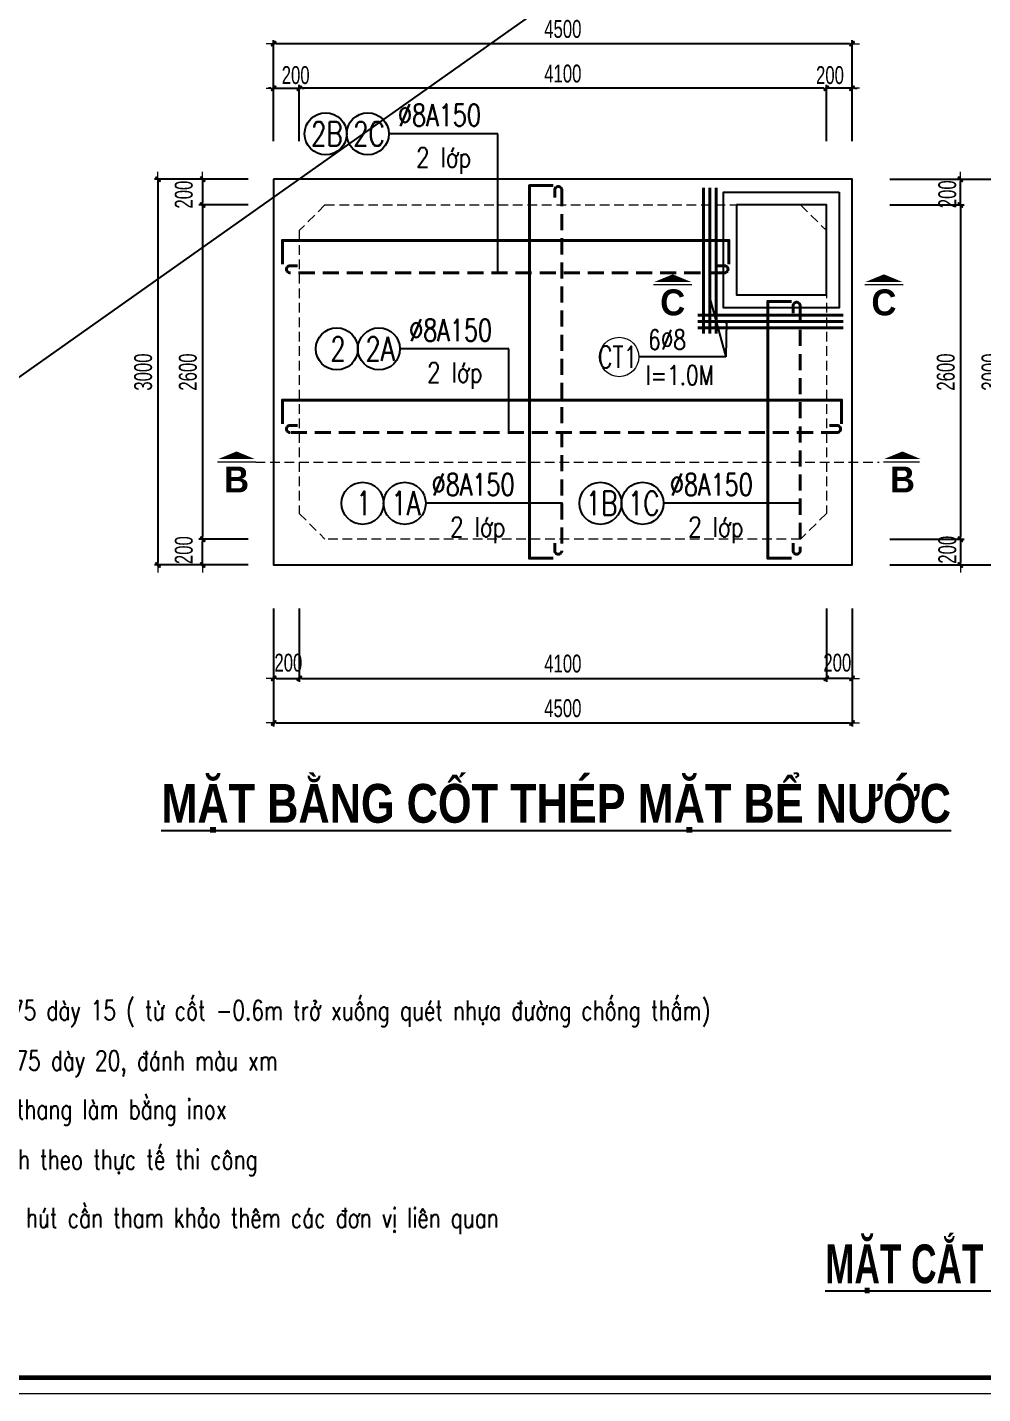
# Model space of a CAD drawing. Header units: millimetres. Extents: x -85362 to 12792, y -54701 to -36522.
# Drawn here: x -27378 to -19947, y -54701 to -44074 of the extents above; entities that cross this region are included whole.
import ezdxf
from ezdxf.enums import TextEntityAlignment as Align

# ---------------------------------------------------------------- set-up
doc = ezdxf.new("R2010")
doc.units = ezdxf.units.MM
doc.header["$MEASUREMENT"] = 0
doc.header["$PDMODE"] = 32
doc.linetypes.add('HIDDEN', pattern=[0.375, 0.25, -0.125])
doc.layers.get('Defpoints').update_dxf_attribs({"color": 1})
for name, color, linetype, lineweight in [('EG Text2', 7, 'Continuous', 20), ('Khungten_LCDI', 7, 'Continuous', 5), ('LC Dim', 8, 'Continuous', 18), ('LC Khac', 4, 'Continuous', 9), ('LC MANH DUT', 35, 'HIDDEN', 5), ('LC Net dam2', 6, 'Continuous', 40), ('LC Net thay', 7, 'Continuous', 25), ('LC Text1', 3, 'Continuous', 20), ('LC Text2', 7, 'Continuous', 25)]:
    doc.layers.add(name, color=color, linetype=linetype, lineweight=lineweight)
doc.layers.add('KCS_Plotter', color=11, linetype='Continuous', plot=False)
doc.styles.add('HOATBIF', font='hoatbif.shx', dxfattribs={"width": 0.7})
doc.styles.add('Khungten', font='', dxfattribs={"width": 0.9, "height": 5000})
doc.styles.add('LC 1', font='')
doc.styles.add('LC 3', font='vnsimli.shx', dxfattribs={"width": 0.75})
doc.styles.add('LC3', font='', dxfattribs={"width": 0.8})
doc.styles.add('Title', font='', dxfattribs={"width": 0.8})
doc.styles.get('Khungten').set_extended_font_data('.VnAvantH')
doc.styles.get('LC 1').set_extended_font_data('.VnAvantH', bold=True)
doc.styles.get('LC3').set_extended_font_data('.VnArialH', bold=True)
doc.styles.get('Title').set_extended_font_data('.VnBlackH')
doc.dimstyles.new('MONG', dxfattribs={"dimscale": 50, "dimtxt": 2.5, "dimasz": 0.35, "dimexe": 0.5, "dimexo": 0, "dimgap": 0.8, "dimtad": 1, "dimdec": 0, "dimzin": 0, "dimdsep": 46, "dimtxsty": 'HOATBIF', "dimblk1": 'DOT', "dimblk2": 'DOT', "dimsah": 1, "dimcen": -1, "dimdle": 1, "dimclrd": 256, "dimclre": 256, "dimclrt": 4, "dimadec": 3, "dimazin": 2, "dimtfac": 0.333333, "dimtdec": 0, "dimtix": 1, "dimtmove": 2, "dimatfit": 3, "dimldrblk": 'DOT', "dimfxl": 1, "dimtvp": 0.833333, "dimtolj": 1, "dimtzin": 0, "dimarcsym": 0})

# ---------------------------------------------------------------- blocks, each defined once
blk = doc.blocks.new('lcdi fix')
at = {"layer": 'Defpoints', "lineweight": 0}
blk.add_lwpolyline([(-1200, -14850), (-1200, 14850), (40800, 14850), (40800, -14850)], close=True, dxfattribs=at)
at = {"layer": 'Khungten_LCDI', "color": 5, "lineweight": 60}
blk.add_lwpolyline([(0, -14650), (0, 14650), (40600, 14650), (40600, -14650)], close=True, dxfattribs=at)
at = {"color": 7, "style": 'Khungten', "width": 0.8}
for tag, p in [('REVISION', (39499, -10746)), ('NGAYHT', (39546, -11609))]:
    blk.add_attdef(tag, text='', height=200, dxfattribs=at).set_placement(p, align=Align.CENTER)
at = {"layer": 'LC Text1', "style": 'Title', "width": 1.485915}
for tag, p, p2 in [('TENBANVE1', (36913, -8886), (40339, -8886)), ('TENBANVE2', (36913, -9562), (40339, -9562))]:
    blk.add_attdef(tag, text='', height=250, dxfattribs=at).set_placement(p, p2, align=Align.FIT)
at = {"layer": 'LC Text1', "style": 'Title', "width": 0.7}
blk.add_attdef('SOBANVE', text='', height=250, dxfattribs=at).set_placement((39562, -13896), align=Align.CENTER)
blk = doc.blocks.new('DOT')
at = {"layer": 'LC Dim'}
blk.add_line((-3, 0), (3, 0), dxfattribs=at)
at = {"layer": 'LC Dim', "color": 4}
blk.add_line((-1, -1), (1, 1), dxfattribs=at)
blk.add_lwpolyline([(0.5, 1), (-1, -0.5), (-0.5, -1), (1, 0.5)], close=True, dxfattribs=at)
blk = doc.blocks.new('*D160')
at = {"layer": 'Defpoints', "color": 0, "ltscale": 2, "transparency": 16777216}
for p in [(-25660, -45255), (-26015, -45455), (-25660, -45455)]:
    blk.add_point(p, dxfattribs=at)
at = {"layer": 'LC Dim', "lineweight": -2, "ltscale": 2, "transparency": 16777216}
for p, q in [((-25660, -45255), (-26043, -45255)), ((-26015, -45274), (-26015, -45435)), ((-25660, -45455), (-26043, -45455))]:
    blk.add_line(p, q, dxfattribs=at)
at = {"layer": 'LC Dim', "lineweight": -2, "ltscale": 2, "transparency": 16777216, "xscale": 19.46, "yscale": 19.46, "zscale": 19.46}
for p, rotation in [((-26015, -45255), 90), ((-26015, -45455), 270)]:
    blk.add_blockref('DOT', p, dxfattribs=dict(at, rotation=rotation))
at = {"layer": 'LC Dim', "color": 4, "ltscale": 2, "transparency": 16777216, "insert": (-26161, -45375), "char_height": 139, "attachment_point": 5, "rotation": 90, "style": 'HOATBIF'}
blk.add_mtext('\\A1;200', dxfattribs=at)
blk = doc.blocks.new('*D161')
at = {"layer": 'Defpoints', "color": 0, "ltscale": 2, "transparency": 16777216}
for p in [(-26015, -48055), (-25660, -48055), (-25660, -48255)]:
    blk.add_point(p, dxfattribs=at)
at = {"layer": 'LC Dim', "lineweight": -2, "ltscale": 2, "transparency": 16777216}
for p, q in [((-25660, -48055), (-26043, -48055)), ((-26015, -48235), (-26015, -48074)), ((-25660, -48255), (-26043, -48255))]:
    blk.add_line(p, q, dxfattribs=at)
at = {"layer": 'LC Dim', "lineweight": -2, "ltscale": 2, "transparency": 16777216, "xscale": 19.46, "yscale": 19.46, "zscale": 19.46}
for p, rotation in [((-26015, -48055), 90), ((-26015, -48255), 270)]:
    blk.add_blockref('DOT', p, dxfattribs=dict(at, rotation=rotation))
at = {"layer": 'LC Dim', "color": 4, "ltscale": 2, "transparency": 16777216, "insert": (-26161, -48140), "char_height": 139, "attachment_point": 5, "rotation": 90, "style": 'HOATBIF'}
blk.add_mtext('\\A1;200', dxfattribs=at)
blk = doc.blocks.new('*D162')
at = {"layer": 'Defpoints', "color": 0, "ltscale": 2, "transparency": 16777216}
for p in [(-25660, -45255), (-26363, -48255), (-25660, -48255)]:
    blk.add_point(p, dxfattribs=at)
at = {"layer": 'LC Dim', "lineweight": -2, "ltscale": 2, "transparency": 16777216}
for p, q in [((-25660, -45255), (-26390, -45255)), ((-26363, -45274), (-26363, -48235)), ((-25660, -48255), (-26390, -48255))]:
    blk.add_line(p, q, dxfattribs=at)
at = {"layer": 'LC Dim', "lineweight": -2, "ltscale": 2, "transparency": 16777216, "xscale": 19.46, "yscale": 19.46, "zscale": 19.46}
for p, rotation in [((-26363, -45255), 90), ((-26363, -48255), 270)]:
    blk.add_blockref('DOT', p, dxfattribs=dict(at, rotation=rotation))
at = {"layer": 'LC Dim', "color": 4, "ltscale": 2, "transparency": 16777216, "insert": (-26477, -46755), "char_height": 139, "attachment_point": 5, "rotation": 90, "style": 'HOATBIF'}
blk.add_mtext('\\A1;3000', dxfattribs=at)
blk = doc.blocks.new('*D163')
at = {"layer": 'Defpoints', "color": 0, "ltscale": 2, "transparency": 16777216}
for p in [(-20669, -45455), (-20669, -48055), (-20120, -48055)]:
    blk.add_point(p, dxfattribs=at)
at = {"layer": 'LC Dim', "lineweight": -2, "ltscale": 2, "transparency": 16777216}
for p, q in [((-20669, -45455), (-20092, -45455)), ((-20120, -45474), (-20120, -48035)), ((-20669, -48055), (-20092, -48055))]:
    blk.add_line(p, q, dxfattribs=at)
at = {"layer": 'LC Dim', "lineweight": -2, "ltscale": 2, "transparency": 16777216, "xscale": 19.46, "yscale": 19.46, "zscale": 19.46}
for p, rotation in [((-20120, -45455), 90), ((-20120, -48055), 270)]:
    blk.add_blockref('DOT', p, dxfattribs=dict(at, rotation=rotation))
at = {"layer": 'LC Dim', "color": 4, "ltscale": 2, "transparency": 16777216, "insert": (-20234, -46755), "char_height": 139, "attachment_point": 5, "rotation": 90, "style": 'HOATBIF'}
blk.add_mtext('\\A1;2600', dxfattribs=at)
blk = doc.blocks.new('*D164')
at = {"layer": 'Defpoints', "color": 0, "ltscale": 2, "transparency": 16777216}
for p in [(-20669, -45255), (-20669, -48255), (-19772, -48255)]:
    blk.add_point(p, dxfattribs=at)
at = {"layer": 'LC Dim', "lineweight": -2, "ltscale": 2, "transparency": 16777216}
for p, q in [((-20669, -45255), (-19744, -45255)), ((-19772, -45274), (-19772, -48235)), ((-20669, -48255), (-19744, -48255))]:
    blk.add_line(p, q, dxfattribs=at)
at = {"layer": 'LC Dim', "lineweight": -2, "ltscale": 2, "transparency": 16777216, "xscale": 19.46, "yscale": 19.46, "zscale": 19.46}
for p, rotation in [((-19772, -45255), 90), ((-19772, -48255), 270)]:
    blk.add_blockref('DOT', p, dxfattribs=dict(at, rotation=rotation))
at = {"layer": 'LC Dim', "color": 4, "ltscale": 2, "transparency": 16777216, "insert": (-19886, -46755), "char_height": 139, "attachment_point": 5, "rotation": 90, "style": 'HOATBIF'}
blk.add_mtext('\\A1;3000', dxfattribs=at)
blk = doc.blocks.new('*D165')
at = {"layer": 'Defpoints', "color": 0, "ltscale": 2, "transparency": 16777216}
for p in [(-25263, -48595), (-21163, -48595), (-21163, -49137)]:
    blk.add_point(p, dxfattribs=at)
at = {"layer": 'LC Dim', "lineweight": -2, "ltscale": 2, "transparency": 16777216}
for p, q in [((-25263, -48595), (-25263, -49164)), ((-21163, -48595), (-21163, -49164)), ((-25244, -49137), (-21183, -49137))]:
    blk.add_line(p, q, dxfattribs=at)
at = {"layer": 'LC Dim', "lineweight": -2, "ltscale": 2, "transparency": 16777216, "xscale": 19.46, "yscale": 19.46, "zscale": 19.46, "rotation": 180}
blk.add_blockref('DOT', (-25263, -49137), dxfattribs=at)
at = {"layer": 'LC Dim', "lineweight": -2, "ltscale": 2, "transparency": 16777216, "xscale": 19.46, "yscale": 19.46, "zscale": 19.46}
blk.add_blockref('DOT', (-21163, -49137), dxfattribs=at)
at = {"layer": 'LC Dim', "color": 4, "ltscale": 2, "transparency": 16777216, "insert": (-23213, -49023), "char_height": 139, "attachment_point": 5, "style": 'HOATBIF'}
blk.add_mtext('\\A1;4100', dxfattribs=at)
blk = doc.blocks.new('*D166')
at = {"layer": 'Defpoints', "color": 0, "ltscale": 2, "transparency": 16777216}
for p in [(-25263, -44548), (-25263, -44960), (-21163, -44960)]:
    blk.add_point(p, dxfattribs=at)
at = {"layer": 'LC Dim', "lineweight": -2, "ltscale": 2, "transparency": 16777216}
for p, q in [((-25263, -44960), (-25263, -44520)), ((-21163, -44960), (-21163, -44520)), ((-21183, -44548), (-25244, -44548))]:
    blk.add_line(p, q, dxfattribs=at)
at = {"layer": 'LC Dim', "lineweight": -2, "ltscale": 2, "transparency": 16777216, "xscale": 19.46, "yscale": 19.46, "zscale": 19.46, "rotation": 180}
blk.add_blockref('DOT', (-25263, -44548), dxfattribs=at)
at = {"layer": 'LC Dim', "lineweight": -2, "ltscale": 2, "transparency": 16777216, "xscale": 19.46, "yscale": 19.46, "zscale": 19.46}
blk.add_blockref('DOT', (-21163, -44548), dxfattribs=at)
at = {"layer": 'LC Dim', "color": 4, "ltscale": 2, "transparency": 16777216, "insert": (-23213, -44434), "char_height": 139, "attachment_point": 5, "style": 'HOATBIF'}
blk.add_mtext('\\A1;4100', dxfattribs=at)
blk = doc.blocks.new('*D167')
at = {"layer": 'Defpoints', "color": 0, "ltscale": 2, "transparency": 16777216}
for p in [(-25660, -45455), (-26015, -48055), (-25660, -48055)]:
    blk.add_point(p, dxfattribs=at)
at = {"layer": 'LC Dim', "lineweight": -2, "ltscale": 2, "transparency": 16777216}
for p, q in [((-25660, -45455), (-26043, -45455)), ((-26015, -45474), (-26015, -48035)), ((-25660, -48055), (-26043, -48055))]:
    blk.add_line(p, q, dxfattribs=at)
at = {"layer": 'LC Dim', "lineweight": -2, "ltscale": 2, "transparency": 16777216, "xscale": 19.46, "yscale": 19.46, "zscale": 19.46}
for p, rotation in [((-26015, -45455), 90), ((-26015, -48055), 270)]:
    blk.add_blockref('DOT', p, dxfattribs=dict(at, rotation=rotation))
at = {"layer": 'LC Dim', "color": 4, "ltscale": 2, "transparency": 16777216, "insert": (-26129, -46755), "char_height": 139, "attachment_point": 5, "rotation": 90, "style": 'HOATBIF'}
blk.add_mtext('\\A1;2600', dxfattribs=at)
blk = doc.blocks.new('*D168')
at = {"layer": 'Defpoints', "color": 0, "ltscale": 2, "transparency": 16777216}
for p in [(-25263, -44548), (-25463, -44960), (-25263, -44960)]:
    blk.add_point(p, dxfattribs=at)
at = {"layer": 'LC Dim', "lineweight": -2, "ltscale": 2, "transparency": 16777216}
for p, q in [((-25463, -44960), (-25463, -44520)), ((-25263, -44960), (-25263, -44520)), ((-25483, -44548), (-25502, -44548)), ((-25463, -44548), (-25263, -44548)), ((-25244, -44548), (-25224, -44548))]:
    blk.add_line(p, q, dxfattribs=at)
at = {"layer": 'LC Dim', "lineweight": -2, "ltscale": 2, "transparency": 16777216, "xscale": 19.46, "yscale": 19.46, "zscale": 19.46}
blk.add_blockref('DOT', (-25463, -44548), dxfattribs=at)
at = {"layer": 'LC Dim', "lineweight": -2, "ltscale": 2, "transparency": 16777216, "xscale": 19.46, "yscale": 19.46, "zscale": 19.46, "rotation": 180}
blk.add_blockref('DOT', (-25263, -44548), dxfattribs=at)
at = {"layer": 'LC Dim', "color": 4, "ltscale": 2, "transparency": 16777216, "insert": (-25291, -44446), "char_height": 139, "attachment_point": 5, "style": 'HOATBIF'}
blk.add_mtext('\\A1;200', dxfattribs=at)
blk = doc.blocks.new('*D169')
at = {"layer": 'Defpoints', "color": 0, "ltscale": 2, "transparency": 16777216}
for p in [(-21163, -44548), (-21163, -44960), (-20963, -44960)]:
    blk.add_point(p, dxfattribs=at)
at = {"layer": 'LC Dim', "lineweight": -2, "ltscale": 2, "transparency": 16777216}
for p, q in [((-21163, -44960), (-21163, -44520)), ((-20963, -44960), (-20963, -44520)), ((-21183, -44548), (-21202, -44548)), ((-20963, -44548), (-21163, -44548)), ((-20944, -44548), (-20924, -44548))]:
    blk.add_line(p, q, dxfattribs=at)
at = {"layer": 'LC Dim', "lineweight": -2, "ltscale": 2, "transparency": 16777216, "xscale": 19.46, "yscale": 19.46, "zscale": 19.46}
blk.add_blockref('DOT', (-21163, -44548), dxfattribs=at)
at = {"layer": 'LC Dim', "lineweight": -2, "ltscale": 2, "transparency": 16777216, "xscale": 19.46, "yscale": 19.46, "zscale": 19.46, "rotation": 180}
blk.add_blockref('DOT', (-20963, -44548), dxfattribs=at)
at = {"layer": 'LC Dim', "color": 4, "ltscale": 2, "transparency": 16777216, "insert": (-21135, -44446), "char_height": 139, "attachment_point": 5, "style": 'HOATBIF'}
blk.add_mtext('\\A1;200', dxfattribs=at)
blk = doc.blocks.new('*D170')
at = {"layer": 'Defpoints', "color": 0, "ltscale": 2, "transparency": 16777216}
for p in [(-20669, -45255), (-20120, -45255), (-20669, -45455)]:
    blk.add_point(p, dxfattribs=at)
at = {"layer": 'LC Dim', "lineweight": -2, "ltscale": 2, "transparency": 16777216}
for p, q in [((-20669, -45255), (-20092, -45255)), ((-20120, -45435), (-20120, -45274)), ((-20669, -45455), (-20092, -45455))]:
    blk.add_line(p, q, dxfattribs=at)
at = {"layer": 'LC Dim', "lineweight": -2, "ltscale": 2, "transparency": 16777216, "xscale": 19.46, "yscale": 19.46, "zscale": 19.46}
for p, rotation in [((-20120, -45255), 90), ((-20120, -45455), 270)]:
    blk.add_blockref('DOT', p, dxfattribs=dict(at, rotation=rotation))
at = {"layer": 'LC Dim', "color": 4, "ltscale": 2, "transparency": 16777216, "insert": (-20222, -45372), "char_height": 139, "attachment_point": 5, "rotation": 90, "style": 'HOATBIF'}
blk.add_mtext('\\A1;200', dxfattribs=at)
blk = doc.blocks.new('*D171')
at = {"layer": 'Defpoints', "color": 0, "ltscale": 2, "transparency": 16777216}
for p in [(-20669, -48055), (-20669, -48255), (-20120, -48255)]:
    blk.add_point(p, dxfattribs=at)
at = {"layer": 'LC Dim', "lineweight": -2, "ltscale": 2, "transparency": 16777216}
for p, q in [((-20669, -48055), (-20092, -48055)), ((-20120, -48074), (-20120, -48235)), ((-20669, -48255), (-20092, -48255))]:
    blk.add_line(p, q, dxfattribs=at)
at = {"layer": 'LC Dim', "lineweight": -2, "ltscale": 2, "transparency": 16777216, "xscale": 19.46, "yscale": 19.46, "zscale": 19.46}
for p, rotation in [((-20120, -48055), 90), ((-20120, -48255), 270)]:
    blk.add_blockref('DOT', p, dxfattribs=dict(at, rotation=rotation))
at = {"layer": 'LC Dim', "color": 4, "ltscale": 2, "transparency": 16777216, "insert": (-20222, -48137), "char_height": 139, "attachment_point": 5, "rotation": 90, "style": 'HOATBIF'}
blk.add_mtext('\\A1;200', dxfattribs=at)
blk = doc.blocks.new('*D180')
at = {"layer": 'Defpoints', "color": 0, "ltscale": 2, "transparency": 16777216}
for p in [(-25463, -48595), (-25263, -48595), (-25263, -49137)]:
    blk.add_point(p, dxfattribs=at)
at = {"layer": 'LC Dim', "lineweight": -2, "ltscale": 2, "transparency": 16777216}
for p, q in [((-25463, -48595), (-25463, -49164)), ((-25263, -48595), (-25263, -49164)), ((-25444, -49137), (-25283, -49137))]:
    blk.add_line(p, q, dxfattribs=at)
at = {"layer": 'LC Dim', "lineweight": -2, "ltscale": 2, "transparency": 16777216, "xscale": 19.46, "yscale": 19.46, "zscale": 19.46, "rotation": 180}
blk.add_blockref('DOT', (-25463, -49137), dxfattribs=at)
at = {"layer": 'LC Dim', "lineweight": -2, "ltscale": 2, "transparency": 16777216, "xscale": 19.46, "yscale": 19.46, "zscale": 19.46}
blk.add_blockref('DOT', (-25263, -49137), dxfattribs=at)
at = {"layer": 'LC Dim', "color": 4, "ltscale": 2, "transparency": 16777216, "insert": (-25348, -49016), "char_height": 139, "attachment_point": 5, "style": 'HOATBIF'}
blk.add_mtext('\\A1;200', dxfattribs=at)
blk = doc.blocks.new('TIEUDE1')
at = {"layer": 'LC Text2', "color": 7, "style": 'LC 1'}
blk.add_attdef('TIªU§Ò', text='', height=5, dxfattribs=at).set_placement((0, 0), align=Align.BOTTOM_CENTER)
blk.add_attdef('TL', text='', height=3, dxfattribs=at).set_placement((0, -2), align=Align.TOP_CENTER)
blk = doc.blocks.new('*D181')
at = {"layer": 'Defpoints', "color": 0, "ltscale": 2, "transparency": 16777216}
for p in [(-25463, -44201), (-25463, -44960), (-20963, -44960)]:
    blk.add_point(p, dxfattribs=at)
at = {"layer": 'LC Dim', "lineweight": -2, "ltscale": 2, "transparency": 16777216}
for p, q in [((-25463, -44960), (-25463, -44173)), ((-20983, -44201), (-25444, -44201)), ((-20963, -44960), (-20963, -44173))]:
    blk.add_line(p, q, dxfattribs=at)
at = {"layer": 'LC Dim', "lineweight": -2, "ltscale": 2, "transparency": 16777216, "xscale": 19.46, "yscale": 19.46, "zscale": 19.46, "rotation": 180}
blk.add_blockref('DOT', (-25463, -44201), dxfattribs=at)
at = {"layer": 'LC Dim', "lineweight": -2, "ltscale": 2, "transparency": 16777216, "xscale": 19.46, "yscale": 19.46, "zscale": 19.46}
blk.add_blockref('DOT', (-20963, -44201), dxfattribs=at)
at = {"layer": 'LC Dim', "color": 4, "ltscale": 2, "transparency": 16777216, "insert": (-23213, -44087), "char_height": 139, "attachment_point": 5, "style": 'HOATBIF'}
blk.add_mtext('\\A1;4500', dxfattribs=at)
blk = doc.blocks.new('*D131')
at = {"layer": 'Defpoints', "color": 0, "ltscale": 2, "transparency": 16777216}
for p in [(-21163, -48595), (-20963, -48595), (-21163, -49137)]:
    blk.add_point(p, dxfattribs=at)
at = {"layer": 'LC Dim', "lineweight": -2, "ltscale": 2, "transparency": 16777216}
for p, q in [((-21163, -48595), (-21163, -49164)), ((-20963, -48595), (-20963, -49164)), ((-20983, -49137), (-21144, -49137))]:
    blk.add_line(p, q, dxfattribs=at)
at = {"layer": 'LC Dim', "lineweight": -2, "ltscale": 2, "transparency": 16777216, "xscale": 19.46, "yscale": 19.46, "zscale": 19.46, "rotation": 180}
blk.add_blockref('DOT', (-21163, -49137), dxfattribs=at)
at = {"layer": 'LC Dim', "lineweight": -2, "ltscale": 2, "transparency": 16777216, "xscale": 19.46, "yscale": 19.46, "zscale": 19.46}
blk.add_blockref('DOT', (-20963, -49137), dxfattribs=at)
at = {"layer": 'LC Dim', "color": 4, "ltscale": 2, "transparency": 16777216, "insert": (-21078, -49016), "char_height": 139, "attachment_point": 5, "style": 'HOATBIF'}
blk.add_mtext('\\A1;200', dxfattribs=at)
blk = doc.blocks.new('*D132')
at = {"layer": 'Defpoints', "color": 0, "ltscale": 2, "transparency": 16777216}
for p in [(-25463, -48595), (-20963, -48595), (-20963, -49484)]:
    blk.add_point(p, dxfattribs=at)
at = {"layer": 'LC Dim', "lineweight": -2, "ltscale": 2, "transparency": 16777216}
for p, q in [((-25463, -48595), (-25463, -49512)), ((-20963, -48595), (-20963, -49512)), ((-25444, -49484), (-20983, -49484))]:
    blk.add_line(p, q, dxfattribs=at)
at = {"layer": 'LC Dim', "lineweight": -2, "ltscale": 2, "transparency": 16777216, "xscale": 19.46, "yscale": 19.46, "zscale": 19.46, "rotation": 180}
blk.add_blockref('DOT', (-25463, -49484), dxfattribs=at)
at = {"layer": 'LC Dim', "lineweight": -2, "ltscale": 2, "transparency": 16777216, "xscale": 19.46, "yscale": 19.46, "zscale": 19.46}
blk.add_blockref('DOT', (-20963, -49484), dxfattribs=at)
at = {"layer": 'LC Dim', "color": 4, "ltscale": 2, "transparency": 16777216, "insert": (-23213, -49370), "char_height": 139, "attachment_point": 5, "style": 'HOATBIF'}
blk.add_mtext('\\A1;4500', dxfattribs=at)

msp = doc.modelspace()

# ---------------------------------------------------------------- linework, layer by layer
at = {"layer": 'EG Text2', "ltscale": 100}
msp.add_circle((-22774.8, -46637.6), 153.1, dxfattribs=at)
at = {"layer": 'KCS_Plotter', "ltscale": 2}
msp.add_line((-38622, -54700.6), (-12914.8, -36522), dxfattribs=at)
at = {"layer": 'LC Khac', "color": 1, "ltscale": 2}
for p, q in [((-22209.5, -46076.9), (-22506.7, -46076.9)), ((-20566.8, -46076.9), (-20864, -46076.9)), ((-25602.2, -47454.5), (-25899.4, -47454.5)), ((-20438.5, -47454.5), (-20720, -47454.5))]:
    msp.add_line(p, q, dxfattribs=at)
for points in [[(-22358.1, -45994.9, 0, 288.6, 0), (-22358.1, -46054.5, 168.3, 168.3, 0)], [(-20715.4, -45994.9, 0, 288.6, 0), (-20715.4, -46054.5, 168.3, 168.3, 0)], [(-25750.8, -47372.5, 0, 288.6, 0), (-25750.8, -47432.1, 168.3, 168.3, 0)], [(-20571.5, -47372.5, 0, 288.6, 0), (-20571.5, -47432.1, 168.3, 168.3, 0)]]:
    msp.add_lwpolyline(points, format="xyseb", dxfattribs=at)
at = {"layer": 'LC MANH DUT', "ltscale": 300}
for p, q in [((-25063.2, -45454.7), (-25263.2, -45654.7)), ((-25063.2, -45454.7), (-21363.2, -45454.7)), ((-21363.2, -45454.7), (-21163.2, -45654.7)), ((-25263.2, -45654.7), (-25263.2, -47854.7)), ((-21163.2, -45654.7), (-21163.2, -47854.7)), ((-25602.2, -47454.5), (-20752.3, -47454.5)), ((-25263.2, -47854.7), (-25063.2, -48054.7)), ((-21163.2, -47854.7), (-21363.2, -48054.7)), ((-21363.2, -48054.7), (-25063.2, -48054.7))]:
    msp.add_line(p, q, dxfattribs=at)
at = {"layer": 'LC Net dam2'}
for p, q in [((-22119.7, -45323.2), (-22119.7, -46454.7)), ((-22069.7, -45323.2), (-22069.7, -46454.7)), ((-22019.7, -45323.2), (-22019.7, -46454.7)), ((-21031.6, -46311.2), (-22163.2, -46311.2)), ((-21031.6, -46361.2), (-22163.2, -46361.2)), ((-21031.6, -46411.2), (-22163.2, -46411.2))]:
    msp.add_line(p, q, dxfattribs=at)
for points in [[(-23289, -45304.7), (-23472.9, -45304.7), (-23472.9, -48203.4), (-23289, -48203.4)], [(-21921, -45915), (-21921, -45731.1), (-25394.5, -45731.1), (-25394.5, -45915)], [(-21435, -46204.9), (-21619, -46204.9), (-21619, -48203.4), (-21435, -48203.4)], [(-21044.9, -47157.2), (-21044.9, -46973.3), (-25394.5, -46973.3), (-25394.5, -47157.2)]]:
    msp.add_lwpolyline(points, dxfattribs=at)
at = {"layer": 'LC Net dam2', "linetype": 'HIDDEN', "ltscale": 500}
for points in [[(-23276.2, -45397.9), (-23276.2, -45339.3, -1), (-23221.1, -45339.3), (-23221.1, -48144.5, -1), (-23276.2, -48144.5), (-23276.2, -48085.9)], [(-22014.2, -45927.9), (-21955.6, -45927.9, -1), (-21955.6, -45982.9), (-25335.6, -45982.9, -1), (-25335.6, -45927.9), (-25277, -45927.9)], [(-21422.2, -46298.1), (-21422.2, -46239.5, -1), (-21367.1, -46239.5), (-21367.1, -48144.5, -1), (-21422.2, -48144.5), (-21422.2, -48085.9)], [(-21138.1, -47170.1), (-21079.5, -47170.1, -1), (-21079.5, -47225.1), (-25335.6, -47225.1, -1), (-25335.6, -47170.1), (-25277, -47170.1)]]:
    msp.add_lwpolyline(points, format="xyb", dxfattribs=at)
at = {"layer": 'LC Net thay'}
msp.add_lwpolyline([(-25463.2, -45254.7), (-25463.2, -48254.7), (-20963.2, -48254.7), (-20963.2, -45254.7)], close=True, dxfattribs=at)
at = {"layer": 'LC Net thay', "linetype": 'Continuous', "ltscale": 10}
for points in [[(-21063.2, -45354.7), (-21063.2, -46254.7), (-21963.2, -46254.7), (-21963.2, -45354.7)], [(-21863.2, -45454.7), (-21863.2, -46154.7), (-21163.2, -46154.7), (-21163.2, -45454.7)]]:
    msp.add_lwpolyline(points, close=True, dxfattribs=at)
at = {"layer": 'LC Text2', "ltscale": 100}
for centre in [(-25057.7, -44902.1), (-24730.2, -44902.1), (-24971.1, -46574.7), (-24643.6, -46574.7), (-24770.4, -47775.6), (-24442.9, -47775.6), (-22920.5, -47775.6), (-22593, -47775.6)]:
    msp.add_circle(centre, 163.7, dxfattribs=at)

# ---------------------------------------------------------------- block references
at = {"layer": 'LC Net thay', "xscale": 0.6120766616163446, "yscale": 0.6120766616163446, "zscale": 0.6120766616163446}
msp.add_blockref('lcdi fix', (-37887.5, -45611.3), dxfattribs=at)
at = {"layer": 'LC Text2'}
ref = msp.add_blockref('TIEUDE1', (-23264.7, -50350.4), dxfattribs=dict(at, xscale=61.20766457416995, yscale=61.20766457416995, zscale=61.20766457416995))
ref.add_attrib('TIªU§Ò', '%%UmÆt b»ng cèt thÐp mÆt BÓ N¦íC', dxfattribs={"color": 7, "height": 301.412, "style": 'LC3', "width": 0.8}).set_placement((-23264.7, -50350.4), align=Align.BOTTOM_CENTER)
ref = msp.add_blockref('TIEUDE1', (-18502.3, -53932), dxfattribs=dict(at, xscale=61.20766457416995, yscale=61.20766457416995, zscale=61.20766457416995))
ref.add_attrib('TIªU§Ò', '%%UMÆT C¾T Bè TRÝ Ct gãc T¦êNG V¸CH', dxfattribs={"color": 7, "height": 301.412, "style": 'LC3', "width": 0.65}).set_placement((-18502.3, -53932), align=Align.BOTTOM_CENTER)

# ---------------------------------------------------------------- texts
at = {"ltscale": 2, "style": 'LC 1'}
for tag, p in [('C', (-22358.1, -46212.9)), ('C', (-20715.4, -46212.9)), ('B', (-25750.8, -47590.5)), ('B', (-20571.5, -47590.5))]:
    msp.add_attdef(tag, text='B', height=202, dxfattribs=at).set_placement(p, align=Align.MIDDLE_CENTER)
at = {"layer": 'LC Text1', "color": 3, "style": 'LC 3', "width": 0.8}
for p in [(-24139.8, -45162.2), (-24053.2, -46834.8), (-23874.9, -48035.8), (-22022.1, -48035.8)]:
    msp.add_text('2 líp', height=153.02, dxfattribs=at).set_placement(p, align=Align.CENTER)
at = {"layer": 'LC Text1', "color": 3, "style": 'LC 3', "width": 0.75}
for s, p in [('- t\xadêng ngoµi vxm m¸c 75 dµy 15 ( tõ cèt -0.6m trë xuèng quÐt nhùa ®\xadêng chèng thÊm)', (-29512.2, -51795.8)), ('- mÆt bÓ l¸ng vxm m¸c 75 dµy 20, ®¸nh mµu xm', (-29512.2, -52186.1)), ('- toµn bé n¾p bÓ, khãa, thang lµm b»ng inox', (-29512.2, -52565)), ('- vÞ trÝ bÓ ®\xadîc ®iÒu chØnh theo thùc tÕ thi c«ng', (-29512.2, -52955.4)), ('- c¸c vÞ trÝ èng cÊp, èng hót cÇn tham kh¶o thªm c¸c ®¬n vÞ liªn quan', (-29504.9, -53409.5))]:
    msp.add_text(s, height=153.019, dxfattribs=at).set_placement(p)
at = {"layer": 'LC Text2', "linetype": 'ByBlock', "style": 'LC 3', "width": 0.75}
for s, height, p in [('%%C8A150', 170.02, (-24495, -44841.1)), ('%%C8A150', 170.02, (-24408.4, -46513.7)), ('6%%C8', 152.78, (-22549.2, -46579.4)), ('l=1.0M', 152.78, (-22569.2, -46855.5)), ('%%C8A150', 170.02, (-24233.1, -47714.7)), ('%%C8A150', 170.02, (-22380.3, -47714.7))]:
    msp.add_text(s, height=height, dxfattribs=at).set_placement(p)
at = {"layer": 'LC Text2', "ltscale": 100, "style": 'LC 3', "width": 0.75}
for s, height, p in [('2B', 187.02, (-25048.5, -44902.1)), ('2C', 187.02, (-24721, -44902.1)), ('2', 187, (-24961.9, -46574.7)), ('2A', 187.02, (-24634.4, -46574.7)), ('CT1', 168.06, (-22785.8, -46638.1)), ('1', 187, (-24761.1, -47775.6)), ('1A', 187.02, (-24433.6, -47775.6)), ('1B', 187.02, (-22911.3, -47775.6)), ('1C', 187.02, (-22583.8, -47775.6))]:
    msp.add_text(s, height=height, dxfattribs=at).set_placement(p, align=Align.MIDDLE_CENTER)

# ---------------------------------------------------------------- dimensions: what is measured, and where the dimension line sits
at = {"layer": 'LC Dim', "ltscale": 2}
for base, p1, p2, picture, middle in [((-25463.2, -44200.8), (-20963.2, -44960.4), (-25463.2, -44960.4), '*D181', (-23213.2, -44086.8)), ((-25263.2, -44548.3), (-21163.2, -44960.4), (-25263.2, -44960.4), '*D166', (-23213.2, -44434.3))]:
    dim = msp.add_linear_dim(base=base, p1=p1, p2=p2, dimstyle='MONG', override={"dimscale": 55.6}, dxfattribs=at)
    dim.commit()
    dim.dimension.update_dxf_attribs({"geometry": picture, "text_midpoint": middle})
for base, p1, p2, picture, middle in [((-25263.2, -44548.3), (-25463.2, -44960.4), (-25263.2, -44960.4), '*D168', (-25291.4, -44445.8)), ((-21163.2, -49136.7), (-20963.2, -48595.3), (-21163.2, -48595.3), '*D131', (-21078.1, -49015.9))]:
    dim = msp.add_linear_dim(base=base, p1=p1, p2=p2, dimstyle='MONG', override={"dimscale": 55.6}, dxfattribs=at)
    dim.commit()
    dim.dimension.update_dxf_attribs({"geometry": picture, "text_midpoint": middle, "dimtype": 160})
for base, p1, p2, angle, picture, middle in [((-21163.2, -44548.3), (-20963.2, -44960.4), (-21163.2, -44960.4), 180, '*D169', (-21135, -44445.8)), ((-26015.1, -45454.7), (-25659.5, -45254.7), (-25659.5, -45454.7), 90, '*D160', (-26160.6, -45374.5)), ((-20119.7, -45254.7), (-20668.8, -45454.7), (-20668.8, -45254.7), 270, '*D170', (-20222.2, -45372.2)), ((-26015.1, -48054.7), (-25659.5, -48254.7), (-25659.5, -48054.7), 270, '*D161', (-26160.6, -48139.9)), ((-20119.7, -48254.7), (-20668.8, -48054.7), (-20668.8, -48254.7), 90, '*D171', (-20222.2, -48137.3)), ((-25263.2, -49136.7), (-25463.2, -48595.3), (-25263.2, -48595.3), 180, '*D180', (-25348.3, -49015.9))]:
    dim = msp.add_linear_dim(base=base, p1=p1, p2=p2, angle=angle, dimstyle='MONG', override={"dimscale": 55.6}, dxfattribs=at)
    dim.commit()
    dim.dimension.update_dxf_attribs({"geometry": picture, "text_midpoint": middle, "dimtype": 160})
for base, p1, p2, angle, picture, middle in [((-26362.6, -48254.7), (-25659.5, -45254.7), (-25659.5, -48254.7), 90, '*D162', (-26476.5, -46754.7)), ((-19772.2, -48254.7), (-20668.8, -45254.7), (-20668.8, -48254.7), 90, '*D164', (-19886.2, -46754.7)), ((-26015.1, -48054.7), (-25659.5, -45454.7), (-25659.5, -48054.7), 90, '*D167', (-26129, -46754.7)), ((-20119.7, -48054.7), (-20668.8, -45454.7), (-20668.8, -48054.7), 90, '*D163', (-20233.7, -46754.7)), ((-20963.2, -49484.2), (-25463.2, -48595.3), (-20963.2, -48595.3), 180, '*D132', (-23213.2, -49370.2)), ((-21163.2, -49136.7), (-25263.2, -48595.3), (-21163.2, -48595.3), 180, '*D165', (-23213.2, -49022.7))]:
    dim = msp.add_linear_dim(base=base, p1=p1, p2=p2, angle=angle, dimstyle='MONG', override={"dimscale": 55.6}, dxfattribs=at)
    dim.commit()
    dim.dimension.update_dxf_attribs({"geometry": picture, "text_midpoint": middle})

# ---------------------------------------------------------------- leaders
for points in [[(-23719, -45731.1), (-23719, -44902.1), (-24566.5, -44902.1)], [(-23719, -45982.9), (-23719, -44902.1), (-24566.5, -44902.1)], [(-22069.7, -46182), (-21945.6, -46637.6), (-22621.7, -46637.6)], [(-21941.1, -46361.2), (-21945.6, -46637.6), (-22621.7, -46637.6)], [(-23632.5, -46973.3), (-23632.5, -46574.7), (-24479.9, -46574.7)], [(-23632.5, -47225.1), (-23632.5, -46574.7), (-24479.9, -46574.7)], [(-23221.1, -47775.6), (-23560.9, -47775.6), (-24279.1, -47775.6)], [(-23472.9, -47775.6), (-23560.9, -47775.6), (-24279.1, -47775.6)], [(-21371.2, -47775.6), (-21711.1, -47775.6), (-22429.3, -47775.6)], [(-21623.1, -47775.6), (-21711.1, -47775.6), (-22429.3, -47775.6)]]:
    msp.add_leader(points, dimstyle='MONG', override={"dimscale": 55.6}, dxfattribs=at)

doc.saveas('drawing.dxf')
